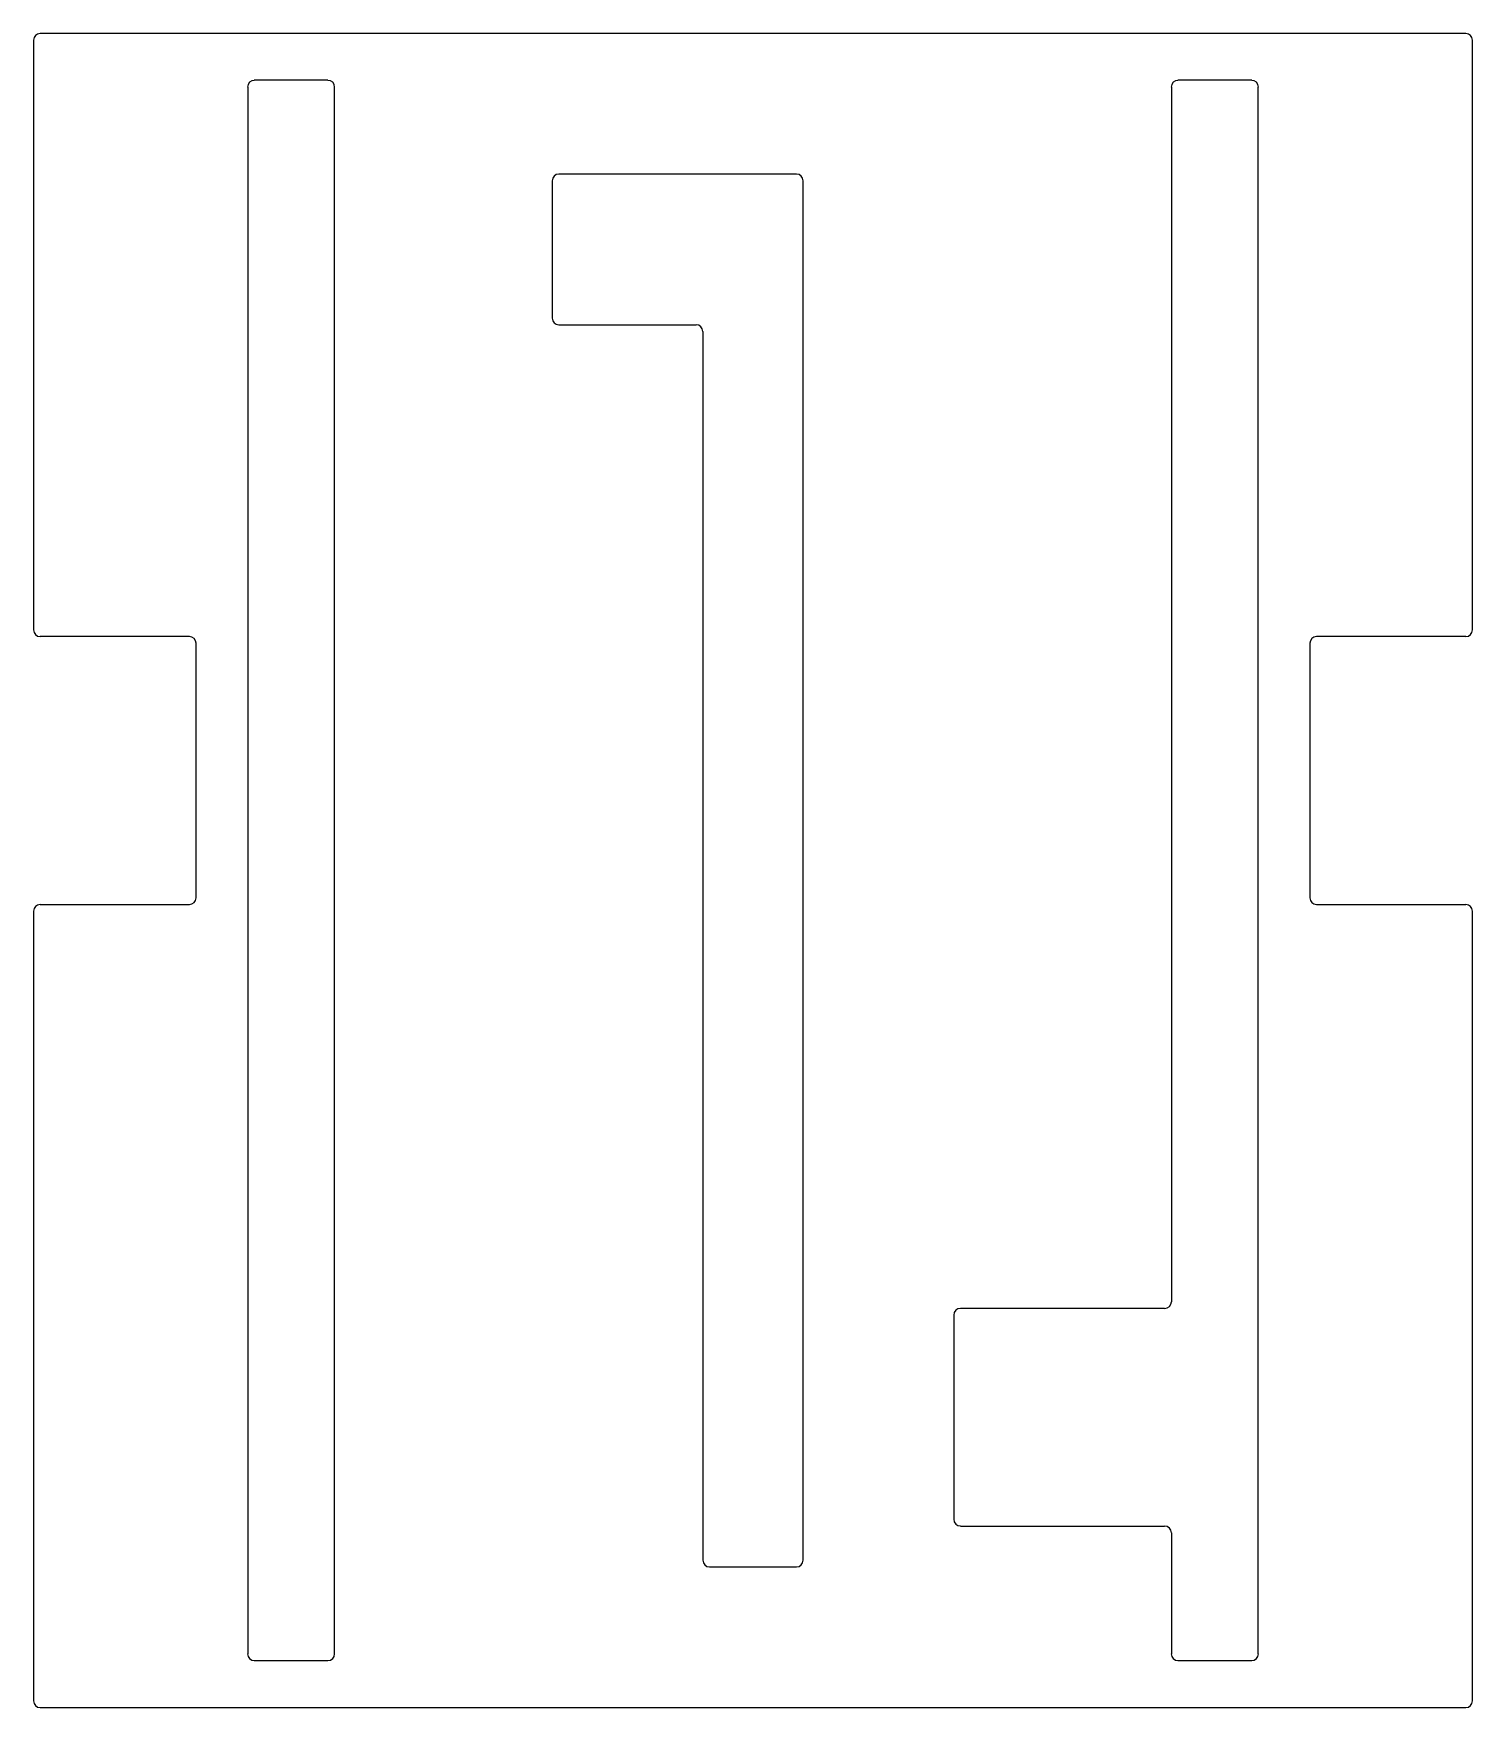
# Model space of a CAD drawing. Header units: inches. Extents: x 232.7 to 249.6, y -352.5 to -332.8.
import ezdxf

# ---------------------------------------------------------------- set-up
doc = ezdxf.new("R2010")
doc.units = ezdxf.units.IN
doc.header["$MEASUREMENT"] = 0

msp = doc.modelspace()

# ---------------------------------------------------------------- linework, layer by layer
at = {"color": 7, "linetype": 'Continuous', "lineweight": 25}
for p, q in [((232.72, -332.847), (232.72, -339.781)), ((249.57, -332.768), (232.799, -332.768)), ((249.649, -339.781), (249.649, -332.847)), ((235.24, -333.398), (235.24, -351.823)), ((236.184, -333.319), (235.318, -333.319)), ((236.263, -351.823), (236.263, -333.398)), ((246.106, -333.398), (246.106, -347.681)), ((247.051, -333.319), (246.184, -333.319)), ((247.129, -351.823), (247.129, -333.398)), ((241.696, -334.422), (238.901, -334.422)), ((238.822, -334.5), (238.822, -336.115)), ((241.775, -350.721), (241.775, -334.5)), ((238.901, -336.193), (240.515, -336.193)), ((240.594, -336.272), (240.594, -350.721)), ((234.554, -339.86), (232.799, -339.86)), ((234.633, -342.931), (234.633, -339.939)), ((247.736, -339.939), (247.736, -342.931)), ((249.57, -339.86), (247.814, -339.86)), ((232.72, -343.089), (232.72, -352.375)), ((232.799, -343.01), (234.554, -343.01)), ((247.814, -343.01), (249.57, -343.01)), ((249.649, -352.375), (249.649, -343.089)), ((246.027, -347.76), (243.625, -347.76)), ((243.547, -347.838), (243.547, -350.24)), ((243.625, -350.319), (246.027, -350.319)), ((246.106, -350.398), (246.106, -351.823)), ((240.673, -350.8), (241.696, -350.8)), ((235.318, -351.902), (236.184, -351.902)), ((246.184, -351.902), (247.051, -351.902)), ((232.799, -352.453), (249.57, -352.453))]:
    msp.add_line(p, q, dxfattribs=at)
for centre, start, end in [((232.799, -332.847), 90, 180), ((249.57, -332.847), 0, 90), ((235.318, -333.398), 90, 180), ((236.184, -333.398), 360, 90), ((246.184, -333.398), 90, 180), ((247.051, -333.398), 360, 90), ((238.901, -334.5), 90, 180), ((241.696, -334.5), 360, 90), ((238.901, -336.115), 180, 270), ((240.515, -336.272), 0, 90), ((232.799, -339.781), 180, 270), ((234.554, -339.939), 360, 90), ((247.814, -339.939), 90, 180), ((249.57, -339.781), 270, 0), ((232.799, -343.089), 90, 180), ((234.554, -342.931), 270, 360), ((247.814, -342.931), 180, 270), ((249.57, -343.089), 0, 90), ((243.625, -347.838), 90, 180), ((246.027, -347.681), 270, 0), ((243.625, -350.24), 180, 270), ((246.027, -350.398), 0, 90), ((240.673, -350.721), 180, 270), ((241.696, -350.721), 270, 360), ((235.318, -351.823), 180, 270), ((236.184, -351.823), 270, 360), ((246.184, -351.823), 180, 270), ((247.051, -351.823), 270, 360), ((232.799, -352.375), 180, 270), ((249.57, -352.375), 270, 0)]:
    msp.add_arc(centre, 0.0787, start, end, dxfattribs=at)

doc.saveas('drawing.dxf')
